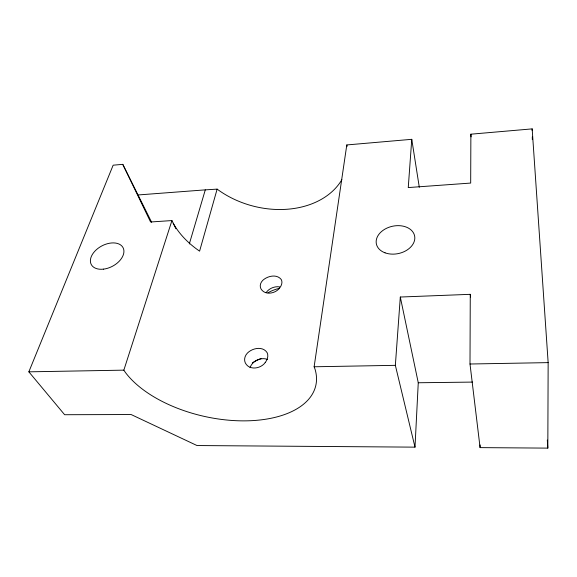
<?xml version="1.0" encoding="UTF-8"?>
<svg xmlns="http://www.w3.org/2000/svg" width="577" height="577" viewBox="0 0 577 577"><rect width="100%" height="100%" fill="white"/><g stroke="black" fill="none" stroke-linecap="round" stroke-linejoin="round"><path stroke-width="0.87" d="M122.778 164.351L150.575 221.986L171.932 220.565L123.846 370.146L125.526 372.619A102.057 54.555 12.6 0 0 246.329 420.842A102.057 54.555 12.6 0 0 315.107 369.417L314.126 366.777L346.799 144.942L411.762 139.317L408.256 187.568L470.688 183.068L470.875 134.189L532.16 128.88L548.15 362.623L547.818 448.12L480.086 447.622L470.003 364.008L470.269 294.328L400.308 297.032L395.353 365.335L415 447.146L197.017 445.545L131.109 414.531L64.631 414.726L28.85 371.833L113.157 165.188L122.778 164.351L151.643 222.289M415 447.146L418.26 382.76L400.308 297.032M341.887 179.656A81.602 60.801 15.1 0 1 217.132 189.126L199.592 251.146A87.56 59.871 14.1 0 1 173.215 223.212M189.306 243.963L205.297 189.862L217.132 189.126M138.422 194.939L205.297 189.862M28.85 371.833L123.846 370.146M314.126 366.777L395.353 365.335M470.003 364.008L548.15 362.623M418.26 382.76L472.621 382.089M171.932 220.565L175.898 228.744M346.799 144.942L347.13 146.37M411.762 139.317L419.306 187.287M470.269 294.328L470.558 297.011M470.875 134.189L471.106 136.864M547.306 440.035L547.818 448.12M532.16 128.88L532.189 130.669M532.29 136.922L532.333 139.605M480.078 444.925L480.086 447.622M250.057 367.708A11.857 9.282 -25.4 0 1 267.519 359.449M267.966 292.748A32.269 24.22 -21.3 0 1 279.412 288.341M266.098 292.698A11.021 8.107 -21.2 0 1 279.708 286.899M252.365 362.846A34.656 27.646 -25.8 0 1 261.071 358.627M265.211 362.558C260.725 368.854 249.242 370.614 245.319 362.94A11.937 9.672 -13.9 0 1 247.396 353.095C252.351 348.032 262.78 345.868 267.122 352.648A11.958 8.669 -34.8 0 1 265.211 362.558M279.585 288.089C275.323 293.671 265.002 295.612 260.97 288.889A11.1 8.417 -10.4 0 1 262.773 280.343C267.519 275.936 276.772 273.758 281.244 279.499A11.1 7.559 -30.7 0 1 279.585 288.089M103.492 269.142A17.995 11.482 -28 0 0 123.161 247.879A17.995 11.482 -28 0 0 94.801 251.255A17.995 11.482 -28 0 0 103.492 269.142M385.068 252.834A19.531 13.963 -11.9 0 0 414.798 238.604A19.531 13.963 -11.9 0 0 386.59 228.261A19.531 13.963 -11.9 0 0 385.068 252.834"/></g></svg>
